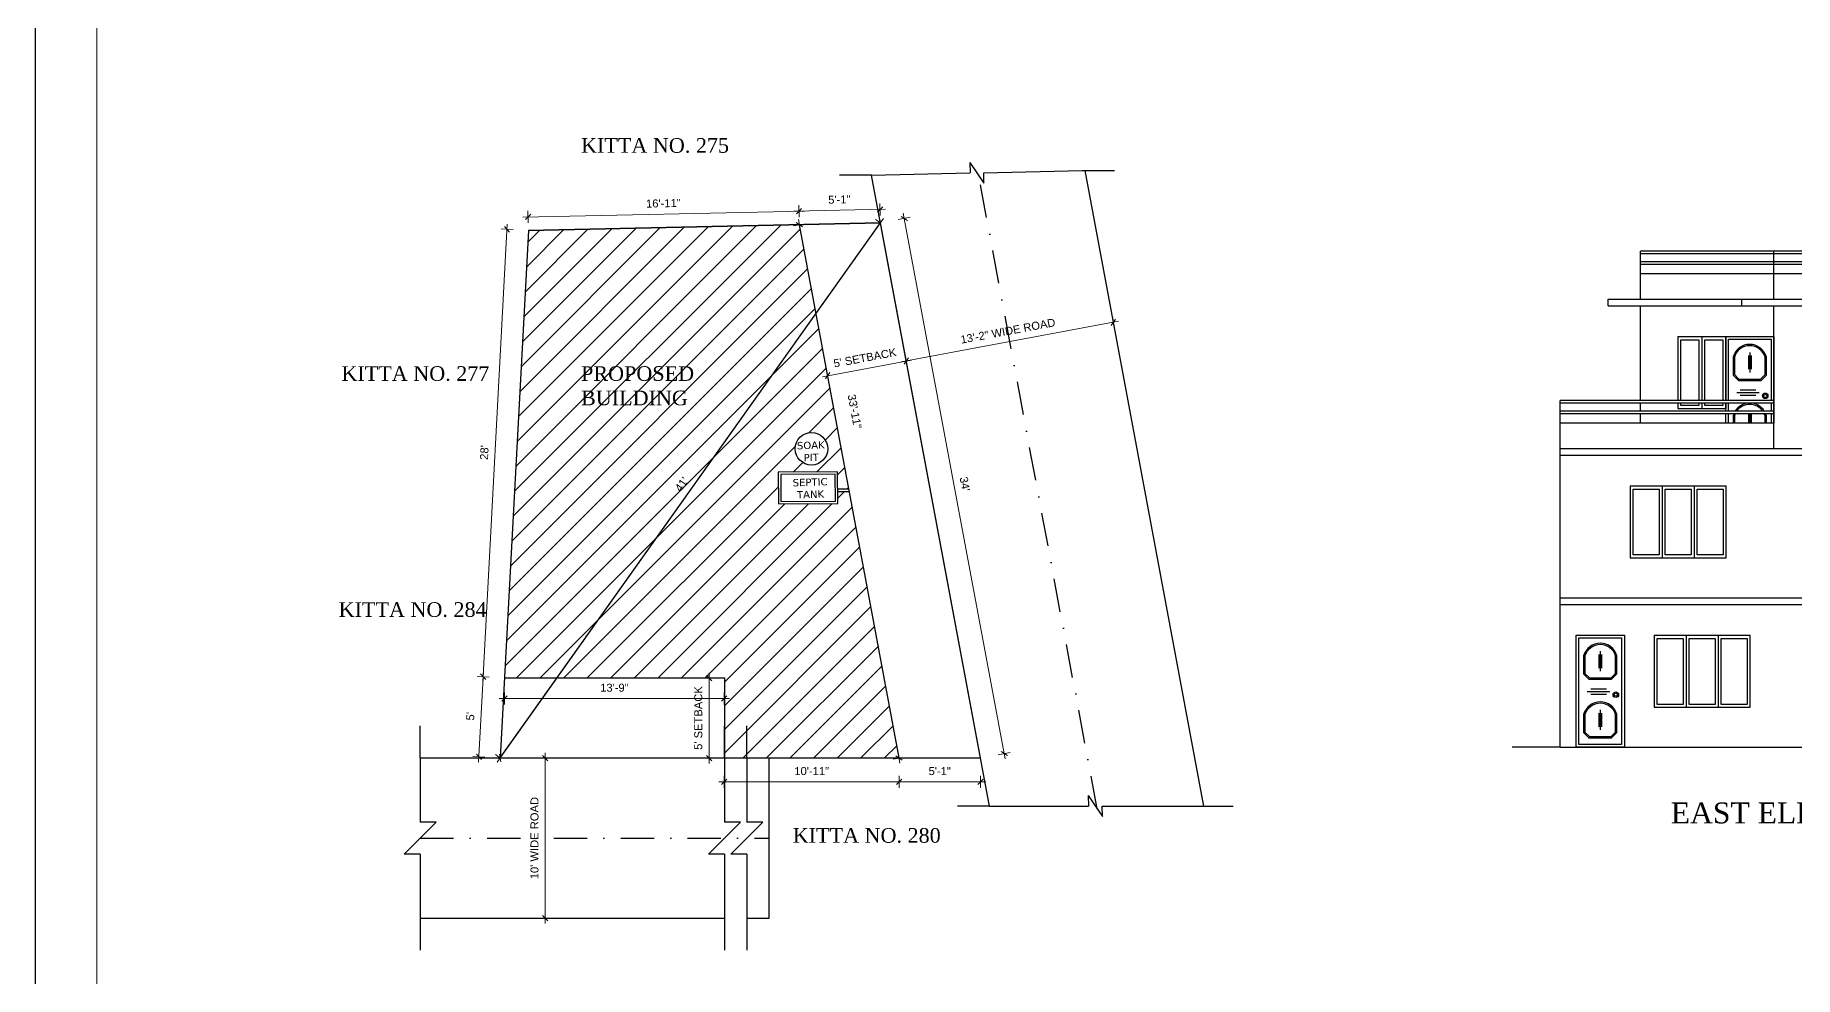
# Model space of a CAD drawing. Header units: inches. Extents: x 58262 to 68316, y -6134 to -3260.
# Drawn here: x 58262 to 59581, y -4671 to -3965 of the extents above; entities that cross this region are included whole.
import ezdxf

# ---------------------------------------------------------------- set-up
doc = ezdxf.new("R2010")
doc.units = ezdxf.units.IN
doc.header["$MEASUREMENT"] = 0
doc.linetypes.add('DASHDOT', pattern=[1, 0.5, -0.25, 0, -0.25])
for name, color, linetype, lineweight in [('1', 7, 'Continuous', 25), ('A_Title Text', 105, 'Continuous', 60), ('DW-SEC', 24, 'Continuous', 25), ('ELE1', 3, 'Continuous', 9), ('ELEVATION', 6, 'Continuous', 30)]:
    doc.layers.add(name, color=color, linetype=linetype, lineweight=lineweight)
doc.styles.add('Arial', font='arial.ttf')
doc.styles.get("Standard").update_dxf_attribs({"font": 'times.ttf'})
doc.dimstyles.new('Sudeep', dxfattribs={"dimtxt": 6, "dimasz": 4, "dimexe": 4.5, "dimexo": 4.5, "dimgap": 5, "dimtad": 1, "dimdec": 0, "dimlunit": 4, "dimtxsty": 'Arial', "dimblk": 'OBLIQUE', "dimcen": 250, "dimdle": 4, "dimclrd": 86, "dimclre": 5, "dimclrt": 1, "dimadec": 0, "dimazin": 0, "dimtfac": 1, "dimtdec": 0, "dimtix": 1, "dimtmove": 1, "dimatfit": 3, "dimldrblk": 'OBLIQUE', "dimfxl": 4.5, "dimfxlon": 1, "dimfrac": 2, "dimlwd": 15, "dimlwe": 13, "dimarcsym": 0})

# ---------------------------------------------------------------- blocks, each defined once
blk = doc.blocks.new('_Oblique')
at = {"color": 0, "linetype": 'ByBlock', "lineweight": -2}
blk.add_line((-0.5, -0.5), (0.5, 0.5), dxfattribs=at)
blk = doc.blocks.new('*D625')
at = {"layer": 'A_Title Text', "color": 86, "lineweight": 15, "transparency": 16777216}
blk.add_line((58838.8, -4097.3), (58627.7, -4101.8), dxfattribs=at)
at = {"layer": 'A_Title Text', "color": 5, "lineweight": 13, "transparency": 16777216}
for p, q in [((58631.8, -4106.2), (58631.6, -4097.2)), ((58834.9, -4101.9), (58834.7, -4092.9))]:
    blk.add_line(p, q, dxfattribs=at)
at = {"layer": 'Defpoints', "color": 0, "transparency": 16777216}
for p in [(58631.7, -4101.7), (58631.9, -4111.8), (58835, -4107.5)]:
    blk.add_point(p, dxfattribs=at)
at = {"layer": 'A_Title Text', "color": 86, "lineweight": 15, "transparency": 16777216, "xscale": 4, "yscale": 4, "zscale": 4}
for p, rotation in [((58631.7, -4101.7), 181.2171399867319), ((58834.8, -4097.4), 1.217139986731945)]:
    blk.add_blockref('_Oblique', p, dxfattribs=dict(at, rotation=rotation))
at = {"layer": 'A_Title Text', "color": 1, "transparency": 16777216, "insert": (58733.1, -4091.5), "char_height": 6, "attachment_point": 5, "rotation": 1.2171, "style": 'Arial'}
blk.add_mtext('16\'-11"', dxfattribs=at)
blk = doc.blocks.new('*D626')
at = {"layer": 'A_Title Text', "color": 86, "lineweight": 15, "transparency": 16777216}
blk.add_line((58830.8, -4097.5), (58899.6, -4096), dxfattribs=at)
at = {"layer": 'A_Title Text', "color": 5, "lineweight": 13, "transparency": 16777216}
for p, q in [((58834.9, -4101.9), (58834.7, -4092.9)), ((58895.7, -4100.6), (58895.5, -4091.6))]:
    blk.add_line(p, q, dxfattribs=at)
at = {"layer": 'Defpoints', "color": 0, "transparency": 16777216}
for p in [(58895.6, -4096.1), (58835, -4107.5), (58895.8, -4106.2)]:
    blk.add_point(p, dxfattribs=at)
at = {"layer": 'A_Title Text', "color": 86, "lineweight": 15, "transparency": 16777216, "xscale": 4, "yscale": 4, "zscale": 4}
for p, rotation in [((58834.8, -4097.4), 181.217139986711), ((58895.6, -4096.1), 1.217139986710932)]:
    blk.add_blockref('_Oblique', p, dxfattribs=dict(at, rotation=rotation))
at = {"layer": 'A_Title Text', "color": 1, "transparency": 16777216, "insert": (58865, -4088.7), "char_height": 6, "attachment_point": 5, "rotation": 1.2171, "style": 'Arial'}
blk.add_mtext('5\'-1"', dxfattribs=at)
blk = doc.blocks.new('*D627')
at = {"layer": 'A_Title Text', "color": 86, "lineweight": 15, "transparency": 16777216}
blk.add_line((58597.8, -4450.4), (58616.1, -4107), dxfattribs=at)
at = {"layer": 'A_Title Text', "color": 5, "lineweight": 13, "transparency": 16777216}
for p, q in [((58620.4, -4111.2), (58611.4, -4110.7)), ((58602.5, -4446.6), (58593.5, -4446.2))]:
    blk.add_line(p, q, dxfattribs=at)
at = {"layer": 'Defpoints', "color": 0, "transparency": 16777216}
for p in [(58615.9, -4111), (58631.9, -4111.8), (58614, -4447.3)]:
    blk.add_point(p, dxfattribs=at)
at = {"layer": 'A_Title Text', "color": 86, "lineweight": 15, "transparency": 16777216, "xscale": 4, "yscale": 4, "zscale": 4}
for p, rotation in [((58615.9, -4111), 86.9515310710688), ((58598, -4446.4), 266.9515310710688)]:
    blk.add_blockref('_Oblique', p, dxfattribs=dict(at, rotation=rotation))
at = {"layer": 'A_Title Text', "color": 1, "transparency": 16777216, "insert": (58598.9, -4278.3), "char_height": 6, "attachment_point": 5, "rotation": 86.9515, "style": 'Arial'}
blk.add_mtext("28'", dxfattribs=at)
blk = doc.blocks.new('*D628')
at = {"layer": 'A_Title Text', "color": 86, "lineweight": 15, "transparency": 16777216}
blk.add_line((58598.2, -4442.4), (58594.6, -4510.4), dxfattribs=at)
at = {"layer": 'A_Title Text', "color": 5, "lineweight": 13, "transparency": 16777216}
for p, q in [((58602.5, -4446.6), (58593.5, -4446.2)), ((58599.3, -4506.6), (58590.3, -4506.2))]:
    blk.add_line(p, q, dxfattribs=at)
at = {"layer": 'Defpoints', "color": 0, "transparency": 16777216}
for p in [(58614, -4447.3), (58594.8, -4506.4), (58610.8, -4507.3)]:
    blk.add_point(p, dxfattribs=at)
at = {"layer": 'A_Title Text', "color": 86, "lineweight": 15, "transparency": 16777216, "xscale": 4, "yscale": 4, "zscale": 4}
for p, rotation in [((58598, -4446.4), 86.95153107111469), ((58594.8, -4506.4), 266.9515310711146)]:
    blk.add_blockref('_Oblique', p, dxfattribs=dict(at, rotation=rotation))
at = {"layer": 'A_Title Text', "color": 1, "transparency": 16777216, "insert": (58588.4, -4476), "char_height": 6, "attachment_point": 5, "rotation": 86.9515, "style": 'Arial'}
blk.add_mtext("5'", dxfattribs=at)
blk = doc.blocks.new('*D629')
at = {"layer": 'A_Title Text', "color": 5, "lineweight": 13, "transparency": 16777216}
for p, q in [((58614, -4458.2), (58614, -4467.2)), ((58778.8, -4458.2), (58778.8, -4467.2))]:
    blk.add_line(p, q, dxfattribs=at)
at = {"layer": 'A_Title Text', "color": 86, "lineweight": 15, "transparency": 16777216}
blk.add_line((58610, -4462.7), (58782.8, -4462.7), dxfattribs=at)
at = {"layer": 'Defpoints', "color": 0, "transparency": 16777216}
for p in [(58614, -4447.3), (58778.8, -4447.3), (58778.8, -4462.7)]:
    blk.add_point(p, dxfattribs=at)
at = {"layer": 'A_Title Text', "color": 86, "lineweight": 15, "transparency": 16777216, "xscale": 4, "yscale": 4, "zscale": 4, "rotation": 180}
blk.add_blockref('_Oblique', (58614, -4462.7), dxfattribs=at)
at = {"layer": 'A_Title Text', "color": 86, "lineweight": 15, "transparency": 16777216, "xscale": 4, "yscale": 4, "zscale": 4}
blk.add_blockref('_Oblique', (58778.8, -4462.7), dxfattribs=at)
at = {"layer": 'A_Title Text', "color": 1, "transparency": 16777216, "insert": (58696.4, -4454.6), "char_height": 6, "attachment_point": 5, "style": 'Arial'}
blk.add_mtext('13\'-9"', dxfattribs=at)
blk = doc.blocks.new('*D630')
at = {"layer": 'A_Title Text', "color": 86, "lineweight": 15, "transparency": 16777216}
blk.add_line((58767.5, -4443.3), (58767.5, -4511.3), dxfattribs=at)
at = {"layer": 'A_Title Text', "color": 5, "lineweight": 13, "transparency": 16777216}
for p, q in [((58772, -4447.3), (58763, -4447.3)), ((58772, -4507.3), (58763, -4507.3))]:
    blk.add_line(p, q, dxfattribs=at)
at = {"layer": 'Defpoints', "color": 0, "transparency": 16777216}
for p in [(58778.8, -4447.3), (58767.5, -4507.3), (58778.8, -4507.3)]:
    blk.add_point(p, dxfattribs=at)
at = {"layer": 'A_Title Text', "color": 86, "lineweight": 15, "transparency": 16777216, "xscale": 4, "yscale": 4, "zscale": 4}
for p, rotation in [((58767.5, -4447.3), 90), ((58767.5, -4507.3), 270)]:
    blk.add_blockref('_Oblique', p, dxfattribs=dict(at, rotation=rotation))
at = {"layer": 'A_Title Text', "color": 1, "transparency": 16777216, "insert": (58759.3, -4477.3), "char_height": 6, "width": 112.436, "attachment_point": 5, "rotation": 90, "style": 'Arial'}
blk.add_mtext("5' SETBACK", dxfattribs=at)
blk = doc.blocks.new('*D623')
at = {"layer": 'A_Title Text', "color": 5, "lineweight": 13, "transparency": 16777216}
for p, q in [((58778.8, -4520.6), (58778.8, -4529.6)), ((58909.8, -4520.6), (58909.8, -4529.6))]:
    blk.add_line(p, q, dxfattribs=at)
at = {"layer": 'A_Title Text', "color": 86, "lineweight": 15, "transparency": 16777216}
blk.add_line((58774.8, -4525.1), (58913.8, -4525.1), dxfattribs=at)
at = {"layer": 'Defpoints', "color": 0, "transparency": 16777216}
for p in [(58778.8, -4507.3), (58909.8, -4507.3), (58909.8, -4525.1)]:
    blk.add_point(p, dxfattribs=at)
at = {"layer": 'A_Title Text', "color": 86, "lineweight": 15, "transparency": 16777216, "xscale": 4, "yscale": 4, "zscale": 4, "rotation": 180}
blk.add_blockref('_Oblique', (58778.8, -4525.1), dxfattribs=at)
at = {"layer": 'A_Title Text', "color": 86, "lineweight": 15, "transparency": 16777216, "xscale": 4, "yscale": 4, "zscale": 4}
blk.add_blockref('_Oblique', (58909.8, -4525.1), dxfattribs=at)
at = {"layer": 'A_Title Text', "color": 1, "transparency": 16777216, "insert": (58844.3, -4517.1), "char_height": 6, "attachment_point": 5, "style": 'Arial'}
blk.add_mtext('10\'-11"', dxfattribs=at)
blk = doc.blocks.new('*D631')
at = {"layer": 'A_Title Text', "color": 5, "lineweight": 13, "transparency": 16777216}
for p, q in [((58909.8, -4520.6), (58909.8, -4529.6)), ((58970.8, -4520.6), (58970.8, -4529.6))]:
    blk.add_line(p, q, dxfattribs=at)
at = {"layer": 'A_Title Text', "color": 86, "lineweight": 15, "transparency": 16777216}
blk.add_line((58905.8, -4525.1), (58974.8, -4525.1), dxfattribs=at)
at = {"layer": 'Defpoints', "color": 0, "transparency": 16777216}
for p in [(58909.8, -4507.3), (58970.8, -4507.3), (58970.8, -4525.1)]:
    blk.add_point(p, dxfattribs=at)
at = {"layer": 'A_Title Text', "color": 86, "lineweight": 15, "transparency": 16777216, "xscale": 4, "yscale": 4, "zscale": 4, "rotation": 180}
blk.add_blockref('_Oblique', (58909.8, -4525.1), dxfattribs=at)
at = {"layer": 'A_Title Text', "color": 86, "lineweight": 15, "transparency": 16777216, "xscale": 4, "yscale": 4, "zscale": 4}
blk.add_blockref('_Oblique', (58970.8, -4525.1), dxfattribs=at)
at = {"layer": 'A_Title Text', "color": 1, "transparency": 16777216, "insert": (58940.3, -4517.1), "char_height": 6, "attachment_point": 5, "style": 'Arial'}
blk.add_mtext('5\'-1"', dxfattribs=at)
blk = doc.blocks.new('*D632')
at = {"layer": 'A_Title Text', "color": 5, "lineweight": 13, "transparency": 16777216}
for p, q in [((58909.2, -4103.7), (58918.1, -4102)), ((58984.2, -4504.8), (58993.1, -4503.1))]:
    blk.add_line(p, q, dxfattribs=at)
at = {"layer": 'A_Title Text', "color": 86, "lineweight": 15, "transparency": 16777216}
blk.add_line((58912.9, -4098.9), (58989.4, -4507.9), dxfattribs=at)
at = {"layer": 'Defpoints', "color": 0, "transparency": 16777216}
for p in [(58895.8, -4106.2), (58970.8, -4507.3), (58988.7, -4503.9)]:
    blk.add_point(p, dxfattribs=at)
at = {"layer": 'A_Title Text', "color": 86, "lineweight": 15, "transparency": 16777216, "xscale": 4, "yscale": 4, "zscale": 4}
for p, rotation in [((58913.7, -4102.9), 100.5925493306747), ((58988.7, -4503.9), 280.5925493306747)]:
    blk.add_blockref('_Oblique', p, dxfattribs=dict(at, rotation=rotation))
at = {"layer": 'A_Title Text', "color": 1, "transparency": 16777216, "insert": (58959.1, -4301.9), "char_height": 6, "attachment_point": 5, "rotation": 280.5925, "style": 'Arial'}
blk.add_mtext("34'", dxfattribs=at)
blk = doc.blocks.new('*D633')
at = {"layer": 'A_Title Text', "color": 5, "lineweight": 13, "transparency": 16777216}
for p, q in [((58835, -4107.5), (58830.6, -4108.3)), ((58909.8, -4507.3), (58905.4, -4508.1))]:
    blk.add_line(p, q, dxfattribs=at)
at = {"layer": 'A_Title Text', "color": 86, "lineweight": 15, "transparency": 16777216}
blk.add_line((58910.5, -4511.2), (58834.3, -4103.6), dxfattribs=at)
at = {"layer": 'Defpoints', "color": 0, "transparency": 16777216}
for p in [(58835, -4107.5), (58835, -4107.5), (58909.8, -4507.3)]:
    blk.add_point(p, dxfattribs=at)
at = {"layer": 'A_Title Text', "color": 86, "lineweight": 15, "transparency": 16777216, "xscale": 4, "yscale": 4, "zscale": 4}
for p, rotation in [((58835, -4107.5), 100.5925493306756), ((58909.8, -4507.3), 280.5925493306756)]:
    blk.add_blockref('_Oblique', p, dxfattribs=dict(at, rotation=rotation))
at = {"layer": 'A_Title Text', "color": 1, "transparency": 16777216, "insert": (58876.5, -4247.5), "char_height": 6, "attachment_point": 5, "rotation": 280.5925, "style": 'Arial'}
blk.add_mtext('33\'-11"', dxfattribs=at)
blk = doc.blocks.new('*D634')
at = {"layer": 'A_Title Text', "color": 86, "lineweight": 15, "transparency": 16777216}
blk.add_line((58608.5, -4510.5), (58898.2, -4102.9), dxfattribs=at)
at = {"layer": 'A_Title Text', "color": 5, "lineweight": 13, "transparency": 16777216}
for p, q in [((58895.8, -4106.2), (58892.2, -4103.6)), ((58610.8, -4507.3), (58607.2, -4504.6))]:
    blk.add_line(p, q, dxfattribs=at)
at = {"layer": 'Defpoints', "color": 0, "transparency": 16777216}
for p in [(58895.8, -4106.2), (58895.8, -4106.2), (58610.8, -4507.3)]:
    blk.add_point(p, dxfattribs=at)
at = {"layer": 'A_Title Text', "color": 86, "lineweight": 15, "transparency": 16777216, "xscale": 4, "yscale": 4, "zscale": 4}
for p, rotation in [((58895.8, -4106.2), 54.60090531326018), ((58610.8, -4507.3), 234.6009053132602)]:
    blk.add_blockref('_Oblique', p, dxfattribs=dict(at, rotation=rotation))
at = {"layer": 'A_Title Text', "color": 1, "transparency": 16777216, "insert": (58746.8, -4302.1), "char_height": 6, "attachment_point": 5, "rotation": 54.6009, "style": 'Arial'}
blk.add_mtext("41'", dxfattribs=at)
blk = doc.blocks.new('*D635')
at = {"layer": 'A_Title Text', "color": 5, "lineweight": 13, "transparency": 16777216}
for p, q in [((58649.1, -4507.3), (58640.1, -4507.3)), ((58649.1, -4627.3), (58640.1, -4627.3))]:
    blk.add_line(p, q, dxfattribs=at)
at = {"layer": 'A_Title Text', "color": 86, "lineweight": 15, "transparency": 16777216}
blk.add_line((58644.6, -4503.3), (58644.6, -4631.3), dxfattribs=at)
at = {"layer": 'Defpoints', "color": 0, "transparency": 16777216}
for p in [(58681.6, -4507.3), (58644.6, -4627.3), (58664.8, -4627.3)]:
    blk.add_point(p, dxfattribs=at)
at = {"layer": 'A_Title Text', "color": 86, "lineweight": 15, "transparency": 16777216, "xscale": 4, "yscale": 4, "zscale": 4}
for p, rotation in [((58644.6, -4507.3), 90), ((58644.6, -4627.3), 270)]:
    blk.add_blockref('_Oblique', p, dxfattribs=dict(at, rotation=rotation))
at = {"layer": 'A_Title Text', "color": 1, "transparency": 16777216, "insert": (58636.5, -4567.3), "char_height": 6, "width": 68.185, "attachment_point": 5, "rotation": 90, "style": 'Arial'}
blk.add_mtext("10' WIDE ROAD", dxfattribs=at)
blk = doc.blocks.new('*D624')
at = {"layer": 'A_Title Text', "color": 86, "lineweight": 15, "transparency": 16777216}
blk.add_line((58911.3, -4210.4), (59074.4, -4179.9), dxfattribs=at)
at = {"layer": 'A_Title Text', "color": 5, "lineweight": 13, "transparency": 16777216}
for p, q in [((59069.7, -4176.2), (59071.3, -4185.1)), ((58914.4, -4205.3), (58916, -4214.1))]:
    blk.add_line(p, q, dxfattribs=at)
at = {"layer": 'Defpoints', "color": 0, "transparency": 16777216}
for p in [(59051.1, -4077.2), (58895.8, -4106.2), (59070.5, -4180.7)]:
    blk.add_point(p, dxfattribs=at)
at = {"layer": 'A_Title Text', "color": 86, "lineweight": 15, "transparency": 16777216, "xscale": 4, "yscale": 4, "zscale": 4}
for p, rotation in [((59070.5, -4180.7), 10.59254933067285), ((58915.2, -4209.7), 190.5925493306728)]:
    blk.add_blockref('_Oblique', p, dxfattribs=dict(at, rotation=rotation))
at = {"layer": 'A_Title Text', "color": 1, "transparency": 16777216, "insert": (58991.4, -4187.2), "char_height": 6, "width": 94.95, "attachment_point": 5, "rotation": 10.5925, "style": 'Arial'}
blk.add_mtext('13\'-2" WIDE ROAD', dxfattribs=at)
blk = doc.blocks.new('*D636')
at = {"layer": 'A_Title Text', "color": 5, "lineweight": 13, "transparency": 16777216}
for p, q in [((58914.4, -4205.3), (58916, -4214.1)), ((58855.4, -4216.3), (58857, -4225.2))]:
    blk.add_line(p, q, dxfattribs=at)
at = {"layer": 'A_Title Text', "color": 86, "lineweight": 15, "transparency": 16777216}
blk.add_line((58852.3, -4221.5), (58919.1, -4209), dxfattribs=at)
at = {"layer": 'Defpoints', "color": 0, "transparency": 16777216}
for p in [(58906.5, -4163.2), (58847.5, -4174.2), (58915.2, -4209.7)]:
    blk.add_point(p, dxfattribs=at)
at = {"layer": 'A_Title Text', "color": 86, "lineweight": 15, "transparency": 16777216, "xscale": 4, "yscale": 4, "zscale": 4}
for p, rotation in [((58915.2, -4209.7), 10.59254933067322), ((58856.2, -4220.7), 190.5925493306733)]:
    blk.add_blockref('_Oblique', p, dxfattribs=dict(at, rotation=rotation))
at = {"layer": 'A_Title Text', "color": 1, "transparency": 16777216, "insert": (58884.2, -4207.3), "char_height": 6, "width": 53.958, "attachment_point": 5, "rotation": 10.5925, "style": 'Arial'}
blk.add_mtext("5' SETBACK", dxfattribs=at)

msp = doc.modelspace()

# ---------------------------------------------------------------- hatches: boundary and pattern name
at = {"layer": 'DW-SEC'}
h = msp.add_hatch(dxfattribs=at)
h.set_pattern_fill('ANSI31', color=256, scale=100)
h.set_pattern_definition([(45, (-6724.728, -4953.309), (-8.8388348, 8.8388348), [])])
h.paths.add_polyline_path([(58872.42, -4307.38), (58863.82, -4307.38), (58863.87, -4316.59), (58819.39, -4316.83), (58819.26, -4292.99), (58863.74, -4292.74), (58863.81, -4305.55), (58872.07, -4305.55), (58847.51, -4174.21), (58653.47, -4447.25), (58778.84, -4447.25), (58778.84, -4507.25), (58909.8, -4507.25)])
h.paths.add_polyline_path([(58831.91, -4275.49, -1), (58856.28, -4275.49, -1)], flags=16)
h.paths.add_polyline_path([(58631.89, -4111.81), (58614.03, -4447.25), (58653.47, -4447.25), (58847.51, -4174.21), (58835.04, -4107.5)])
h.paths.add_polyline_path([(58831.82, -4288.2), (58856.04, -4287.38), (58855.33, -4266.33), (58831.1, -4267.14)], flags=24)
h.paths.add_polyline_path([(58747.98, -4311.29), (58756.05, -4299.94), (58745.97, -4292.78), (58737.9, -4304.13)], flags=24)
h.paths.add_polyline_path([(58668.37, -4249.1), (58756.7, -4249.1), (58756.7, -4207.38), (58668.37, -4207.38)], flags=24)

# ---------------------------------------------------------------- linework, layer by layer
at = {"color": 5}
for p, q in [((59493.55, -4191.24), (59529.55, -4191.24)), ((59493.55, -4191.24), (59493.55, -4239.24)), ((59511.55, -4191.24), (59511.55, -4239.24)), ((59529.55, -4191.24), (59529.55, -4239.24)), ((59493.55, -4241.24), (59493.55, -4245.24)), ((59493.55, -4245.24), (59529.55, -4245.24)), ((59511.55, -4241.24), (59511.55, -4245.24)), ((59529.55, -4241.24), (59529.55, -4245.24)), ((59457.82, -4303.24), (59529.82, -4303.24)), ((59457.82, -4303.24), (59457.82, -4357.24)), ((59481.82, -4303.24), (59481.82, -4357.24)), ((59505.82, -4303.24), (59505.82, -4357.24)), ((59529.82, -4357.24), (59529.82, -4303.24)), ((59457.82, -4357.24), (59529.82, -4357.24)), ((59475.82, -4415.24), (59547.82, -4415.24)), ((59475.82, -4415.24), (59475.82, -4469.24)), ((59499.82, -4415.24), (59499.82, -4469.24)), ((59523.82, -4415.24), (59523.82, -4469.24)), ((59547.82, -4469.24), (59547.82, -4415.24)), ((59475.82, -4469.24), (59547.82, -4469.24))]:
    msp.add_line(p, q, dxfattribs=at)
at = {"color": 40, "ltscale": 5}
for p, q in [((59535.05, -4206.74), (59535.05, -4220.24)), ((59536.05, -4206.74), (59536.05, -4219.82)), ((59546.55, -4205.56), (59546.55, -4215.91)), ((59547.55, -4203.24), (59547.55, -4218.24)), ((59548.55, -4205.56), (59548.55, -4215.91)), ((59559.05, -4219.82), (59559.05, -4206.74)), ((59560.05, -4220.24), (59560.05, -4206.74)), ((59539.05, -4224.24), (59535.05, -4220.24)), ((59539.47, -4223.24), (59536.05, -4219.82)), ((59555.64, -4223.24), (59559.05, -4219.82)), ((59556.05, -4224.24), (59560.05, -4220.24)), ((59537.8, -4233.32), (59554.62, -4233.32)), ((59539.05, -4224.24), (59556.05, -4224.24)), ((59539.05, -4224.24), (59556.05, -4224.24)), ((59539.47, -4223.24), (59555.64, -4223.24)), ((59540.42, -4231.32), (59552.23, -4231.32)), ((59540.42, -4235.32), (59552.23, -4235.32)), ((59535.05, -4250.74), (59535.05, -4256.24)), ((59536.05, -4250.74), (59536.05, -4256.24)), ((59546.55, -4249.56), (59546.55, -4256.24)), ((59547.55, -4249.24), (59547.55, -4256.24)), ((59548.55, -4249.56), (59548.55, -4256.24)), ((59559.05, -4256.24), (59559.05, -4250.74)), ((59560.05, -4256.24), (59560.05, -4250.74)), ((59423.05, -4430.74), (59423.05, -4444.24)), ((59424.05, -4430.74), (59424.05, -4443.82)), ((59434.55, -4429.56), (59434.55, -4439.91)), ((59435.55, -4427.24), (59435.55, -4442.24)), ((59436.55, -4429.56), (59436.55, -4439.91)), ((59447.05, -4443.82), (59447.05, -4430.74)), ((59448.05, -4444.24), (59448.05, -4430.74)), ((59427.05, -4448.24), (59423.05, -4444.24)), ((59427.47, -4447.24), (59424.05, -4443.82)), ((59443.64, -4447.24), (59447.05, -4443.82)), ((59444.05, -4448.24), (59448.05, -4444.24)), ((59425.8, -4457.32), (59442.62, -4457.32)), ((59427.05, -4448.24), (59444.05, -4448.24)), ((59427.05, -4448.24), (59444.05, -4448.24)), ((59427.47, -4447.24), (59443.64, -4447.24)), ((59428.42, -4455.32), (59440.23, -4455.32)), ((59428.42, -4459.32), (59440.23, -4459.32)), ((59435.55, -4471.24), (59435.55, -4486.24)), ((59423.05, -4474.74), (59423.05, -4488.24)), ((59424.05, -4474.74), (59424.05, -4487.82)), ((59434.55, -4473.56), (59434.55, -4483.91)), ((59436.55, -4473.56), (59436.55, -4483.91)), ((59447.05, -4487.82), (59447.05, -4474.74)), ((59448.05, -4488.24), (59448.05, -4474.74)), ((59427.05, -4492.24), (59423.05, -4488.24)), ((59427.47, -4491.24), (59424.05, -4487.82)), ((59427.05, -4492.24), (59444.05, -4492.24)), ((59427.05, -4492.24), (59444.05, -4492.24)), ((59427.47, -4491.24), (59443.64, -4491.24)), ((59443.64, -4491.24), (59447.05, -4487.82)), ((59444.05, -4492.24), (59448.05, -4488.24))]:
    msp.add_line(p, q, dxfattribs=at)
at = {"color": 4, "ltscale": 5}
for p, q in [((58863.81, -4305.55), (58872.07, -4305.55)), ((58863.82, -4307.38), (58872.42, -4307.38))]:
    msp.add_line(p, q, dxfattribs=at)
at = {"color": 5}
for points in [[(59495.95, -4239.24), (59495.95, -4193.7), (59509.49, -4193.7), (59509.49, -4239.24)], [(59513.95, -4239.24), (59513.95, -4193.7), (59527.49, -4193.7), (59527.49, -4239.24)], [(59509.49, -4241.24), (59509.49, -4243.1), (59495.95, -4243.1), (59495.95, -4241.24)], [(59527.49, -4241.24), (59527.49, -4243.1), (59513.95, -4243.1), (59513.95, -4241.24)]]:
    msp.add_lwpolyline(points, dxfattribs=at)
at = {"color": 4, "ltscale": 5}
for points in [[(58819.39, -4316.83), (58863.87, -4316.59), (58863.74, -4292.74), (58819.26, -4292.99)], [(58821.21, -4314.99), (58862.03, -4314.77), (58861.92, -4294.58), (58821.1, -4294.81)]]:
    msp.add_lwpolyline(points, close=True, dxfattribs=at)
at = {"color": 5}
for points in [[(59460.22, -4305.7), (59479.75, -4305.7), (59479.75, -4355.1), (59460.22, -4355.1)], [(59484.22, -4305.7), (59503.75, -4305.7), (59503.75, -4355.1), (59484.22, -4355.1)], [(59508.22, -4305.7), (59527.75, -4305.7), (59527.75, -4355.1), (59508.22, -4355.1)], [(59478.22, -4417.7), (59497.75, -4417.7), (59497.75, -4467.1), (59478.22, -4467.1)], [(59502.22, -4417.7), (59521.75, -4417.7), (59521.75, -4467.1), (59502.22, -4467.1)], [(59526.22, -4417.7), (59545.75, -4417.7), (59545.75, -4467.1), (59526.22, -4467.1)]]:
    msp.add_lwpolyline(points, close=True, dxfattribs=at)
at = {"color": 4, "ltscale": 5}
msp.add_circle((58844.1, -4275.49), 12.18, dxfattribs=at)
at = {"color": 40, "ltscale": 5}
for centre, radius, start, end in [((59547.55, -4210.21), 12.97, 15.53033, 164.46967), ((59547.55, -4210.27), 12.03, 17.06153, 162.93847), ((59547.55, -4254.21), 12.97, 32.51534, 147.48466), ((59547.55, -4254.27), 12.03, 35.75723, 144.24277), ((59547.55, -4254.21), 12.97, 157.45759, 164.46967), ((59547.55, -4254.27), 12.03, 155.28576, 162.93847), ((59547.55, -4254.27), 12.03, 17.06153, 24.71424), ((59547.55, -4254.21), 12.97, 15.53033, 22.54241), ((59435.55, -4434.21), 12.97, 15.53033, 164.46967), ((59435.55, -4434.27), 12.03, 17.06153, 162.93847), ((59435.55, -4478.21), 12.97, 15.53033, 164.46967), ((59435.55, -4478.27), 12.03, 17.06153, 162.93847)]:
    msp.add_arc(centre, radius, start, end, dxfattribs=at)
at = {"layer": '1', "color": 11, "ltscale": 5}
for p, q in [((59805.05, -4127.24), (59465.55, -4127.24)), ((59805.05, -4129.24), (59465.55, -4129.24)), ((59805.05, -4135.24), (59465.55, -4135.24)), ((59805.05, -4137.24), (59465.55, -4137.24)), ((59805.05, -4144.24), (59465.55, -4144.24)), ((59565.55, -4239.24), (59405.55, -4239.24)), ((59565.55, -4241.24), (59405.55, -4241.24)), ((59565.55, -4247.24), (59405.55, -4247.24)), ((59565.55, -4249.24), (59405.55, -4249.24)), ((59565.55, -4256.24), (59405.55, -4256.24))]:
    msp.add_line(p, q, dxfattribs=at)
at = {"layer": '1', "color": 2, "ltscale": 5}
for points in [[(59529.55, -4239.24), (59529.55, -4191.24), (59565.55, -4191.24), (59565.55, -4256.24)], [(59531.55, -4239.24), (59531.55, -4193.24), (59563.55, -4193.24), (59563.55, -4239.24)], [(59529.55, -4247.24), (59529.55, -4241.24)], [(59531.55, -4247.24), (59531.55, -4241.24)], [(59563.55, -4241.24), (59563.55, -4247.24)], [(59529.55, -4256.24), (59529.55, -4249.24)], [(59531.55, -4256.24), (59531.55, -4249.24)], [(59563.55, -4249.24), (59563.55, -4256.24)]]:
    msp.add_lwpolyline(points, dxfattribs=at)
for points in [[(59417.55, -4415.24), (59453.55, -4415.24), (59453.55, -4499.24), (59417.55, -4499.24)], [(59419.55, -4417.24), (59451.55, -4417.24), (59451.55, -4497.24), (59419.55, -4497.24)]]:
    msp.add_lwpolyline(points, close=True, dxfattribs=at)
at = {"layer": '1', "color": 21, "ltscale": 5}
for centre, radius in [((59559.17, -4235.83), 2.07), ((59559.17, -4235.83), 1.19), ((59447.17, -4459.83), 2.07), ((59447.17, -4459.83), 1.19)]:
    msp.add_circle(centre, radius, dxfattribs=at)
at = {"layer": 'Defpoints'}
msp.add_lwpolyline([(61439.74, -3259.7), (58262.14, -3259.7), (58262.14, -5507.67), (61439.74, -5507.67)], close=True, dxfattribs=at)
at = {"layer": 'ELE1'}
msp.add_lwpolyline([(58308.46, -3306.02), (61393.43, -3306.02), (61393.43, -5461.35), (58308.46, -5461.35)], close=True, dxfattribs=at)
at = {"layer": 'ELEVATION'}
for p, q in [((58962.86, -4060.83), (58973.47, -4076.5)), ((58962.86, -4060.83), (58963.03, -4068.77)), ((58889.2, -4070.34), (58865.2, -4070.34)), ((58889.13, -4070.34), (58963.03, -4068.77)), ((58977.57, -4543.25), (58889.13, -4070.34)), ((58973.3, -4068.55), (59047.2, -4066.98)), ((58973.47, -4076.5), (58973.3, -4068.55)), ((59047.2, -4066.98), (59071.2, -4066.98)), ((59138.31, -4543.25), (59049.24, -4066.98)), ((58610.84, -4507.25), (58895.84, -4106.21)), ((58631.89, -4111.81), (58895.84, -4106.21)), ((58909.8, -4507.25), (58835.04, -4107.5)), ((59465.55, -4163.24), (59465.55, -4127.24)), ((59565.55, -4163.24), (59565.55, -4127.24)), ((59441.55, -4163.24), (59805.05, -4163.24)), ((59441.55, -4168.24), (59441.55, -4163.24)), ((59441.55, -4168.24), (59805.05, -4168.24)), ((59465.55, -4239.24), (59465.55, -4168.24)), ((59541.55, -4168.24), (59541.55, -4163.24)), ((59565.55, -4275.24), (59565.55, -4168.24)), ((59405.55, -4280.24), (59405.55, -4239.24)), ((59465.55, -4247.24), (59465.55, -4241.24)), ((59465.55, -4256.24), (59465.55, -4249.24)), ((59405.55, -4275.24), (59805.05, -4275.24)), ((59405.55, -4387.24), (59405.55, -4275.24)), ((59405.55, -4280.24), (59805.05, -4280.24)), ((59405.55, -4387.24), (59805.05, -4387.24)), ((59405.55, -4499.24), (59405.55, -4387.24)), ((59405.55, -4392.24), (59805.05, -4392.24)), ((58614.03, -4447.25), (58778.84, -4447.25)), ((58778.84, -4447.25), (58778.84, -4507.25)), ((58550.84, -4507.25), (58550.84, -4483.25)), ((58778.84, -4507.25), (58778.84, -4483.25)), ((58795.7, -4507.25), (58795.7, -4483.25)), ((58550.84, -4507.25), (58812.36, -4507.25)), ((58550.84, -4507.25), (58550.84, -4555.25)), ((58778.84, -4507.25), (58970.84, -4507.25)), ((58778.84, -4507.25), (58778.84, -4555.25)), ((58795.7, -4507.25), (58795.7, -4555.25)), ((58812.36, -4627.25), (58812.36, -4507.25)), ((59405.55, -4499.24), (59369.55, -4499.24)), ((59405.55, -4499.24), (59805.05, -4499.24)), ((59051.62, -4535.42), (59062.22, -4551.09)), ((59051.62, -4535.42), (59051.78, -4543.25)), ((58977.57, -4543.25), (58953.57, -4543.25)), ((58977.57, -4543.25), (59051.78, -4543.25)), ((59062.06, -4543.25), (59136.27, -4543.25)), ((59062.22, -4551.09), (59062.06, -4543.25)), ((59136.27, -4543.25), (59160.27, -4543.25)), ((58538.84, -4579.25), (58562.84, -4555.25)), ((58562.84, -4555.25), (58550.84, -4555.25)), ((58766.84, -4579.25), (58790.84, -4555.25)), ((58790.84, -4555.25), (58778.84, -4555.25)), ((58783.7, -4579.25), (58807.7, -4555.25)), ((58807.7, -4555.25), (58795.7, -4555.25)), ((58550.84, -4579.25), (58538.84, -4579.25)), ((58550.84, -4579.25), (58550.84, -4627.25)), ((58778.84, -4579.25), (58766.84, -4579.25)), ((58778.84, -4579.25), (58778.84, -4627.25)), ((58795.7, -4579.25), (58783.7, -4579.25)), ((58795.7, -4579.25), (58795.7, -4627.25)), ((58550.84, -4627.25), (58778.84, -4627.25)), ((58550.84, -4627.25), (58550.84, -4651.25)), ((58778.84, -4627.25), (58778.84, -4651.25)), ((58795.7, -4627.25), (58812.36, -4627.25)), ((58795.7, -4627.25), (58795.7, -4651.25))]:
    msp.add_line(p, q, dxfattribs=at)
at = {"layer": 'ELEVATION', "linetype": 'DASHDOT', "ltscale": 50}
for p, q in [((59058.33, -4545.33), (58969.57, -4070.74)), ((58550.84, -4567.25), (58812.36, -4567.25))]:
    msp.add_line(p, q, dxfattribs=at)
at = {"layer": 'ELEVATION'}
msp.add_lwpolyline([(58895.84, -4106.21), (58631.89, -4111.81), (58610.84, -4507.25), (58970.84, -4507.25)], close=True, dxfattribs=at)

# ---------------------------------------------------------------- texts
for s, insert, char_height, width, attachment_point in [('{\\fTimes New Roman|b0|i0|c0|p18;KITTA NO. 275}', (58671.38, -4042.62), 10.9739, 118.9892, 1), ('{\\fTimes New Roman|b0|i0|c0|p18;KITTA NO. 277}', (58491.74, -4213.59), 10.9739, 116.2802, 1), ('{\\fTimes New Roman|b0|i0|c0|p18;PROPOSED\\PBUILDING}', (58671.38, -4213.59), 10.9739, 92.6594, 1), ('{\\fTimes New Roman|b0|i0|c0|p18;KITTA NO. 284}', (58489.65, -4390.5), 10.9739, 113.1573, 1), ('{\\fTimes New Roman|b0|i0|c0|p18;EAST ELEVATION}', (59687.64, -4540.58), 15.677, 236.1313, 3), ('{\\fTimes New Roman|b0|i0|c0|p18;KITTA NO. 280}', (58830.08, -4559.79), 10.9739, 110.3957, 1)]:
    msp.add_mtext(s, dxfattribs=dict(insert=insert, char_height=char_height, width=width, attachment_point=attachment_point))
at = {"color": 0, "char_height": 5.4884, "width": 97.8815, "attachment_point": 2, "rotation": 1.93532}
for s, insert in [('{\\fVerdana|b0|i0|c0|p34;SOAK \\PPIT}', (58843.54, -4270.09)), ('{\\fVerdana|b0|i0|c0|p34;SEPTIC \\PTANK}', (58843.01, -4297.78))]:
    msp.add_mtext(s, dxfattribs=dict(at, insert=insert))

# ---------------------------------------------------------------- dimensions: what is measured, and where the dimension line sits
at = {"layer": 'A_Title Text'}
for p1, p2, distance, picture, middle in [((58835.04, -4107.5), (58631.89, -4111.81), -10.11, '*D625', (58733.08, -4091.49)), ((58895.84, -4106.21), (58970.84, -4507.25), 18.12, '*D632', (58959.08, -4301.92)), ((58614.03, -4447.25), (58631.89, -4111.81), 16.05, '*D627', (58598.88, -4278.25)), ((58610.84, -4507.25), (58895.84, -4106.21), 0, '*D634', (58746.8, -4302.09))]:
    dim = msp.add_aligned_dim(p1=p1, p2=p2, distance=distance, dimstyle='Sudeep', dxfattribs=at)
    dim.commit()
    dim.dimension.update_dxf_attribs({"geometry": picture, "text_midpoint": middle})
for base, p1, p2, angle, picture, middle in [((58895.62, -4096.1), (58835.04, -4107.5), (58895.84, -4106.21), 1.21714, '*D626', (58865.05, -4088.69)), ((58594.8, -4506.4), (58614.03, -4447.25), (58610.84, -4507.25), 266.95153, '*D628', (58588.36, -4475.97))]:
    dim = msp.add_linear_dim(base=base, p1=p1, p2=p2, angle=angle, dimstyle='Sudeep', dxfattribs=at)
    dim.commit()
    dim.dimension.update_dxf_attribs({"geometry": picture, "text_midpoint": middle})
for p1, p2, distance, text, picture, middle in [((58895.84, -4106.21), (59051.14, -4077.16), -105.29, '<> WIDE ROAD', '*D624', (58991.35, -4187.21)), ((58847.51, -4174.21), (58906.49, -4163.18), -47.33, '<> SETBACK', '*D636', (58884.21, -4207.25))]:
    dim = msp.add_aligned_dim(p1=p1, p2=p2, distance=distance, text=text, dimstyle='Sudeep', dxfattribs=at)
    dim.commit()
    dim.dimension.update_dxf_attribs({"geometry": picture, "text_midpoint": middle})
dim = msp.add_linear_dim(base=(58835.04, -4107.5), p1=(58909.8, -4507.25), p2=(58835.04, -4107.5), angle=100.59255, dimstyle='Sudeep', dxfattribs=at)
dim.commit()
dim.dimension.update_dxf_attribs({"geometry": '*D633', "text_midpoint": (58868.58, -4248.96), "dimtype": 161})
for base, p1, p2, text, picture, middle in [((58767.45, -4507.25), (58778.84, -4447.25), (58778.84, -4507.25), '<> SETBACK', '*D630', (58759.35, -4477.25)), ((58644.61, -4627.25), (58681.6, -4507.25), (58664.84, -4627.25), '<> WIDE ROAD', '*D635', (58636.5, -4567.25))]:
    dim = msp.add_linear_dim(base=base, p1=p1, p2=p2, angle=90, text=text, dimstyle='Sudeep', dxfattribs=at)
    dim.commit()
    dim.dimension.update_dxf_attribs({"geometry": picture, "text_midpoint": middle})
for base, p1, p2, picture, middle in [((58778.84, -4462.7), (58614.03, -4447.25), (58778.84, -4447.25), '*D629', (58696.43, -4454.64)), ((58909.8, -4525.14), (58778.84, -4507.25), (58909.8, -4507.25), '*D623', (58844.32, -4517.07)), ((58970.84, -4525.14), (58909.8, -4507.25), (58970.84, -4507.25), '*D631', (58940.32, -4517.07))]:
    dim = msp.add_linear_dim(base=base, p1=p1, p2=p2, dimstyle='Sudeep', dxfattribs=at)
    dim.commit()
    dim.dimension.update_dxf_attribs({"geometry": picture, "text_midpoint": middle})

doc.saveas('drawing.dxf')
